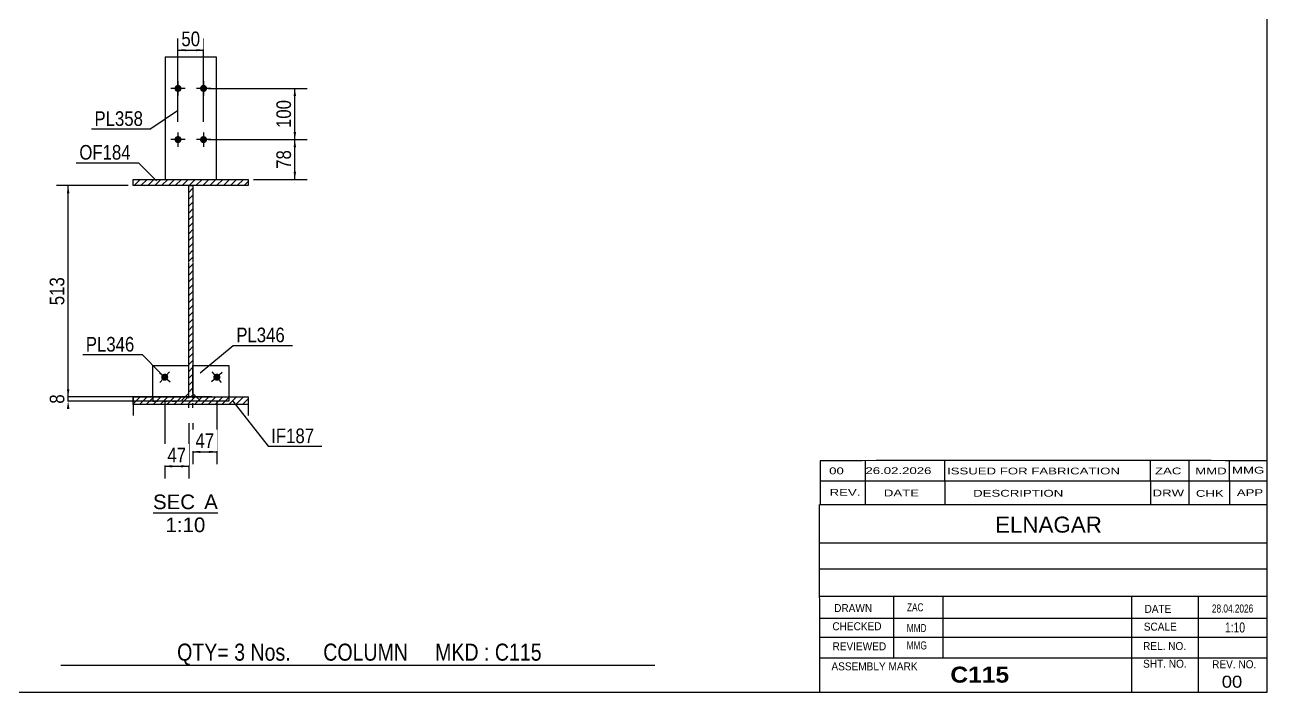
# Model space of a CAD drawing. Header units: millimetres. Extents: x -274 to 139, y -148 to 139.
# Drawn here: x -104.4 to 138.8, y -148 to -17.4 of the extents above; entities that cross this region are included whole.
import ezdxf

# ---------------------------------------------------------------- set-up
doc = ezdxf.new("R2010")
doc.units = ezdxf.units.MM
doc.linetypes.add('DXK_LINE_DOT1', pattern=[1.8814, 0.9407, -0.9407])
doc.styles.add('Arial', font='ARIAL.TTF', dxfattribs={"height": 0.2})
doc.styles.add('Arial Bold', font='ARIALBD.TTF', dxfattribs={"height": 0.2})
doc.styles.add('Arial Narrow', font='ARIALN.TTF', dxfattribs={"height": 0.2})

# ---------------------------------------------------------------- blocks, each defined once
blk = doc.blocks.new('Unknown-622306118-1210')
at = {"color": 5, "linetype": 'Continuous'}
for p, q in [((138.78, -147.96), (138.78, 139.04)), ((-271.22, -147.96), (138.78, -147.96))]:
    blk.add_line(p, q, dxfattribs=at)
blk = doc.blocks.new('Unknown-622306118-12 - 2311')
at = {"color": 1, "linetype": 'Continuous'}
blk.add_line((-79.31, -112.9), (-66.63, -112.9), dxfattribs=at)
at = {"color": 0, "linetype": 'Continuous'}
for points in [[(-71.09, -112.15), (-71.09, -109.15), (-79.31, -109.15), (-79.31, -112.15)], [(-66.63, -112.15), (-66.63, -109.15), (-69.29, -109.15), (-69.29, -112.15)], [(-69.08, -116.65), (-69.08, -113.65), (-76.86, -113.65), (-76.86, -116.65)]]:
    blk.add_wipeout(points, dxfattribs=at)
at = {"color": 136, "linetype": 'Continuous', "style": 'Arial'}
for s, height, p in [('SEC', 2.865, (-79.31, -112.15)), ('A', 2.87, (-69.29, -112.15)), ('1:10', 2.865, (-76.86, -116.65))]:
    blk.add_text(s, height=height, dxfattribs=at).set_placement(p)
blk = doc.blocks.new('Part-622306118-2331 - 2311')
at = {"linetype": 'Continuous'}
h = blk.add_hatch(dxfattribs=at)
h.set_pattern_fill('', scale=0.3, style=0, pattern_type=0)
h.set_pattern_definition([(45, (-83.1718, -47.6193), (-0.67352, 0.67352), [])])
h.paths.add_polyline_path([(-60.67, -47.62), (-83.17, -47.62), (-83.17, -48.82), (-60.67, -48.82)])
at = {"color": 2, "linetype": 'Continuous'}
for p, q in [((-83.17, -47.62), (-60.67, -47.62)), ((-83.17, -48.82), (-83.17, -47.62)), ((-60.67, -47.62), (-60.67, -48.82)), ((-60.67, -48.82), (-83.17, -48.82))]:
    blk.add_line(p, q, dxfattribs=at)
blk = doc.blocks.new('Part-622306118-2314 - 2311')
at = {"linetype": 'Continuous'}
h = blk.add_hatch(dxfattribs=at)
h.set_pattern_fill('', scale=0.3, style=0, pattern_type=0)
h.set_pattern_definition([(45, (-72.3218, -48.8193), (-0.67352, 0.67352), [])])
h.paths.add_polyline_path([(-71.52, -48.82), (-72.32, -48.82), (-72.32, -90.18), (-71.52, -90.18)])
at = {"color": 2, "linetype": 'Continuous'}
for p, q in [((-72.32, -48.82), (-71.52, -48.82)), ((-72.32, -63.82), (-72.32, -48.82)), ((-71.52, -48.82), (-71.52, -63.82)), ((-72.32, -90.18), (-72.32, -63.92)), ((-71.52, -63.92), (-71.52, -90.18)), ((-71.52, -90.18), (-72.32, -90.18))]:
    blk.add_line(p, q, dxfattribs=at)
at = {"color": 7, "linetype": 'DXK_LINE_DOT1'}
for p, q in [((-72.32, -92.33), (-72.32, -90.18)), ((-71.52, -92.33), (-71.52, -90.18))]:
    blk.add_line(p, q, dxfattribs=at)
blk = doc.blocks.new('Bolt-622306118-2321 - 2311')
at = {"linetype": 'Continuous'}
blk.add_hatch(color=3, dxfattribs=at).paths.add_polyline_path([(-76.55, -85.8, -1), (-77.49, -86.84, -1)])
at = {"color": 3, "linetype": 'Continuous'}
for p, q in [((-78.06, -85.38), (-75.98, -87.26)), ((-76.08, -85.28), (-77.96, -87.36))]:
    blk.add_line(p, q, dxfattribs=at)
blk = doc.blocks.new('Bolt-622306118-2324 - 2311')
at = {"linetype": 'Continuous'}
blk.add_hatch(color=3, dxfattribs=at).paths.add_polyline_path([(-66.35, -86.84, -1), (-67.29, -85.8, -1)])
at = {"color": 3, "linetype": 'Continuous'}
for p, q in [((-65.78, -85.38), (-67.86, -87.26)), ((-65.88, -87.36), (-67.76, -85.28))]:
    blk.add_line(p, q, dxfattribs=at)
blk = doc.blocks.new('Part-622306118-2336 - 2311')
at = {"linetype": 'Continuous'}
h = blk.add_hatch(dxfattribs=at)
h.set_pattern_fill('', scale=0.3, style=0, pattern_type=0)
h.set_pattern_definition([(45, (-83.1718, -90.1793), (-0.67352, 0.67352), [])])
h.paths.add_polyline_path([(-60.67, -90.18), (-83.17, -90.18), (-83.17, -91.68), (-60.67, -91.68)])
at = {"color": 7, "linetype": 'DXK_LINE_DOT1'}
for p, q in [((-83.17, -90.18), (-83.17, -91.68)), ((-60.67, -90.18), (-60.67, -91.68))]:
    blk.add_line(p, q, dxfattribs=at)
at = {"color": 2, "linetype": 'Continuous'}
for p, q in [((-83.17, -90.18), (-60.67, -90.18)), ((-83.17, -91.68), (-83.17, -90.18)), ((-83.17, -91.68), (-83.17, -93.84)), ((-60.67, -91.68), (-83.17, -91.68)), ((-60.67, -90.18), (-60.67, -91.68)), ((-60.67, -91.68), (-60.67, -93.84))]:
    blk.add_line(p, q, dxfattribs=at)
blk = doc.blocks.new('Part-622306118-2370 - 2311')
at = {"color": 2, "linetype": 'Continuous'}
for p, q in [((-71.49, -89.52), (-71.49, -84.02)), ((-71.49, -84.02), (-64.49, -84.02)), ((-64.49, -84.02), (-64.49, -90.18)), ((-71.49, -89.52), (-70.83, -90.18))]:
    blk.add_line(p, q, dxfattribs=at)
at = {"color": 7, "linetype": 'DXK_LINE_DOT1'}
for p, q in [((-70.83, -90.18), (-69.99, -91.02)), ((-64.49, -91.02), (-69.99, -91.02)), ((-64.49, -90.18), (-64.49, -91.02))]:
    blk.add_line(p, q, dxfattribs=at)
blk = doc.blocks.new('Part-622306118-2375 - 2311')
at = {"color": 2, "linetype": 'Continuous'}
for p, q in [((-79.35, -90.18), (-79.35, -84.02)), ((-79.35, -84.02), (-72.35, -84.02)), ((-72.35, -84.02), (-72.35, -89.52)), ((-72.35, -89.52), (-73.01, -90.18))]:
    blk.add_line(p, q, dxfattribs=at)
at = {"color": 7, "linetype": 'DXK_LINE_DOT1'}
for p, q in [((-79.35, -90.18), (-79.35, -91.02)), ((-79.35, -91.02), (-73.85, -91.02)), ((-73.01, -90.18), (-73.85, -91.02))]:
    blk.add_line(p, q, dxfattribs=at)
blk = doc.blocks.new('Part-622306118-2382 - 2311')
at = {"color": 2, "linetype": 'Continuous'}
for p, q in [((-76.92, -23.62), (-66.92, -23.62)), ((-76.92, -23.62), (-76.92, -47.62)), ((-66.92, -23.62), (-66.92, -47.62))]:
    blk.add_line(p, q, dxfattribs=at)
at = {"color": 7, "linetype": 'DXK_LINE_DOT1'}
blk.add_line((-76.92, -47.62), (-66.92, -47.62), dxfattribs=at)
blk = doc.blocks.new('Bolt-622306118-2383 - 2311')
at = {"linetype": 'Continuous'}
for points in [[(-73.72, -29.82, -1), (-75.12, -29.82, -1)], [(-68.72, -29.82, -1), (-70.12, -29.82, -1)], [(-73.72, -39.82, -1), (-75.12, -39.82, -1)], [(-68.72, -39.82, -1), (-70.12, -39.82, -1)]]:
    blk.add_hatch(color=3, dxfattribs=at).paths.add_polyline_path(points)
at = {"color": 3, "linetype": 'Continuous'}
for p, q in [((-74.42, -28.42), (-74.42, -31.22)), ((-69.42, -28.42), (-69.42, -31.22)), ((-73.02, -29.82), (-75.82, -29.82)), ((-68.02, -29.82), (-70.82, -29.82)), ((-74.42, -38.42), (-74.42, -41.22)), ((-69.42, -38.42), (-69.42, -41.22)), ((-73.02, -39.82), (-75.82, -39.82)), ((-68.02, -39.82), (-70.82, -39.82))]:
    blk.add_line(p, q, dxfattribs=at)
blk = doc.blocks.new('StraightDimension-622306118-2407 - 2311')
at = {"linetype": 'Continuous'}
for points in [[(-72.92, -22.55), (-74.42, -22.3), (-72.92, -22.05)], [(-70.92, -22.05), (-69.42, -22.3), (-70.92, -22.55)]]:
    blk.add_hatch(color=7, dxfattribs=at).paths.add_polyline_path(points)
at = {"color": 7, "linetype": 'Continuous'}
for p, q in [((-74.42, -36.32), (-74.42, -20.05)), ((-69.42, -36.32), (-69.42, -20.05)), ((-74.42, -22.3), (-69.42, -22.3))]:
    blk.add_line(p, q, dxfattribs=at)
at = {"color": 0}
blk.add_wipeout([(-69.49, -22.15), (-69.49, -17.95), (-74.35, -17.95), (-74.35, -22.15)], dxfattribs=at)
at = {"color": 3, "style": 'Arial Narrow'}
blk.add_text('50', height=2.863, dxfattribs=at).set_placement((-73.75, -21.55))
blk = doc.blocks.new('StraightDimension-622306118-2409 - 2311')
at = {"linetype": 'Continuous'}
for points in [[(-75.52, -104), (-77.02, -103.75), (-75.52, -103.5)], [(-73.82, -103.5), (-72.32, -103.75), (-73.82, -104)]]:
    blk.add_hatch(color=7, dxfattribs=at).paths.add_polyline_path(points)
at = {"color": 7, "linetype": 'Continuous'}
for p, q in [((-77.02, -91.17), (-77.02, -106.15)), ((-72.32, -95.29), (-72.32, -106.15)), ((-77.02, -103.75), (-72.32, -103.75))]:
    blk.add_line(p, q, dxfattribs=at)
at = {"color": 0}
blk.add_wipeout([(-72.24, -103.6), (-72.24, -99.4), (-77.1, -99.4), (-77.1, -103.6)], dxfattribs=at)
at = {"color": 3, "style": 'Arial Narrow'}
blk.add_text('47', height=2.863, dxfattribs=at).set_placement((-76.5, -103))
blk = doc.blocks.new('StraightDimension-622306118-2417 - 2311')
at = {"linetype": 'Continuous'}
for points in [[(-70.02, -101.17), (-71.52, -100.92), (-70.02, -100.67)], [(-68.32, -100.67), (-66.82, -100.92), (-68.32, -101.17)]]:
    blk.add_hatch(color=7, dxfattribs=at).paths.add_polyline_path(points)
at = {"color": 7, "linetype": 'Continuous'}
for p, q in [((-66.82, -91.17), (-66.82, -103.32)), ((-71.52, -95.29), (-71.52, -103.32)), ((-71.52, -100.92), (-66.82, -100.92))]:
    blk.add_line(p, q, dxfattribs=at)
at = {"color": 0}
blk.add_wipeout([(-66.74, -100.77), (-66.74, -96.57), (-71.6, -96.57), (-71.6, -100.77)], dxfattribs=at)
at = {"color": 3, "style": 'Arial Narrow'}
blk.add_text('47', height=2.863, dxfattribs=at).set_placement((-71, -100.17))
blk = doc.blocks.new('StraightDimension-622306118-2431 - 2311')
at = {"linetype": 'Continuous'}
for points in [[(-96.17, -50.32), (-95.92, -48.82), (-95.67, -50.32)], [(-95.67, -88.67), (-95.92, -90.17), (-96.17, -88.67)]]:
    blk.add_hatch(color=7, dxfattribs=at).paths.add_polyline_path(points)
at = {"color": 7, "linetype": 'Continuous'}
for p, q in [((-84.17, -48.82), (-98.17, -48.82)), ((-95.92, -90.17), (-95.92, -48.82)), ((-67.82, -90.17), (-98.17, -90.17))]:
    blk.add_line(p, q, dxfattribs=at)
at = {"color": 0}
blk.add_wipeout([(-96.07, -66.15), (-100.27, -66.15), (-100.27, -72.84), (-96.07, -72.84)], dxfattribs=at)
at = {"color": 3, "style": 'Arial Narrow'}
blk.add_text('513', height=2.863, rotation=90.0002, dxfattribs=at).set_placement((-96.67, -72.24))
blk = doc.blocks.new('StraightDimension-622306118-2440 - 2311')
at = {"linetype": 'Continuous'}
for points in [[(-95.67, -88.67), (-95.92, -90.17), (-96.17, -88.67)], [(-96.17, -92.52), (-95.92, -91.02), (-95.67, -92.52)]]:
    blk.add_hatch(color=7, dxfattribs=at).paths.add_polyline_path(points)
at = {"color": 7, "linetype": 'Continuous'}
for p, q in [((-67.82, -90.17), (-98.17, -90.17)), ((-65.49, -91.02), (-98.17, -91.02)), ((-95.92, -91.02), (-95.92, -90.17))]:
    blk.add_line(p, q, dxfattribs=at)
at = {"color": 0}
blk.add_wipeout([(-96.07, -89.08), (-100.27, -89.08), (-100.27, -92.11), (-96.07, -92.11)], dxfattribs=at)
at = {"color": 3, "style": 'Arial Narrow'}
blk.add_text('8', height=2.86, rotation=90.0002, dxfattribs=at).set_placement((-96.67, -91.51))
blk = doc.blocks.new('StraightDimension-622306118-5912 - 2311')
at = {"linetype": 'Continuous'}
for points in [[(-51.8, -31.32), (-51.55, -29.82), (-51.3, -31.32)], [(-51.3, -38.32), (-51.55, -39.82), (-51.8, -38.32)]]:
    blk.add_hatch(color=7, dxfattribs=at).paths.add_polyline_path(points)
at = {"color": 7, "linetype": 'Continuous'}
for p, q in [((-68.42, -29.82), (-49.15, -29.82)), ((-51.55, -39.82), (-51.55, -29.82)), ((-68.42, -39.82), (-49.15, -39.82))]:
    blk.add_line(p, q, dxfattribs=at)
at = {"color": 0}
blk.add_wipeout([(-51.7, -31.48), (-55.9, -31.48), (-55.9, -38.16), (-51.7, -38.16)], dxfattribs=at)
at = {"color": 3, "style": 'Arial Narrow'}
blk.add_text('100', height=2.863, rotation=90.0002, dxfattribs=at).set_placement((-52.3, -37.56))
blk = doc.blocks.new('StraightDimension-622306118-5913 - 2311')
at = {"linetype": 'Continuous'}
for points in [[(-51.8, -41.32), (-51.55, -39.82), (-51.3, -41.32)], [(-51.3, -46.12), (-51.55, -47.62), (-51.8, -46.12)]]:
    blk.add_hatch(color=7, dxfattribs=at).paths.add_polyline_path(points)
at = {"color": 7, "linetype": 'Continuous'}
for p, q in [((-68.42, -39.82), (-49.15, -39.82)), ((-51.55, -47.62), (-51.55, -39.82)), ((-59.67, -47.62), (-49.15, -47.62))]:
    blk.add_line(p, q, dxfattribs=at)
at = {"color": 0}
blk.add_wipeout([(-51.7, -41.29), (-55.9, -41.29), (-55.9, -46.15), (-51.7, -46.15)], dxfattribs=at)
at = {"color": 3, "style": 'Arial Narrow'}
blk.add_text('78', height=2.863, rotation=90.0002, dxfattribs=at).set_placement((-52.3, -45.55))
blk = doc.blocks.new('CBS_REVISION-622306118-6732')
at = {"color": 7, "linetype": 'Continuous'}
for p, q in [((51.27, -102.68), (51.27, -106.58)), ((60.08, -102.67), (60.07, -106.58)), ((75.67, -106.58), (75.67, -102.65)), ((115.93, -106.57), (115.94, -102.65)), ((123.49, -106.58), (123.49, -102.66)), ((131.42, -106.58), (131.41, -102.67)), ((51.27, -106.58), (138.77, -106.58)), ((51.27, -106.58), (51.27, -111.21)), ((60.07, -106.58), (60.07, -111.21)), ((75.66, -106.58), (75.66, -111.15)), ((115.92, -106.58), (115.92, -111.21)), ((123.46, -106.58), (123.46, -111.21)), ((131.41, -106.58), (131.41, -111.21)), ((51.27, -111.21), (138.77, -111.21))]:
    blk.add_line(p, q, dxfattribs=at)
blk.add_arc((95.03, -28075.95), 27973.31, 89.910387, 90.089622, dxfattribs=at)
at = {"color": 7, "style": 'Arial Narrow', "width": 1.7}
for s, height, p in [('00', 1.326, (53.04, -105.32)), ('26.02.2026', 1.326, (60.14, -105.28)), ('ISSUED FOR FABRICATION', 1.3257, (76.12, -105.35)), ('ZAC', 1.326, (116.83, -105.33)), ('MMD', 1.326, (124.69, -105.34))]:
    blk.add_text(s, height=height, dxfattribs=at).set_placement(p)
at = {"color": 7, "linetype": 'Continuous', "style": 'Arial Narrow', "width": 1.7}
for s, height, p in [('MMG', 1.326, (131.9, -105.19)), ('REV.', 1.326, (53.13, -109.53)), ('DATE', 1.326, (63.75, -109.65)), ('DESCRIPTION', 1.3257, (81.23, -109.7)), ('DRW', 1.326, (116.35, -109.64)), ('CHK', 1.326, (124.83, -109.73)), ('APP', 1.326, (132.84, -109.58))]:
    blk.add_text(s, height=height, dxfattribs=at).set_placement(p)
blk = doc.blocks.new('CBS_CALLOFF-622306118-6730')
at = {"color": 7, "linetype": 'Continuous'}
blk.add_line((-97.34, -142.69), (18.89, -142.71), dxfattribs=at)
at = {"color": 3, "linetype": 'Continuous', "style": 'Arial Narrow'}
blk.add_text('QTY= 3 Nos.      COLUMN     MKD : C115', height=3.3405, dxfattribs=at).set_placement((-74.59, -141.8))
blk = doc.blocks.new('CBS_NAME_BLOG-622306118-6731')
at = {"color": 7, "linetype": 'Continuous'}
for p, q in [((51.19, -147.92), (51.18, -111.21)), ((51.19, -111.21), (138.7, -111.21)), ((51.19, -118.74), (138.71, -118.74)), ((51.26, -123.8), (138.78, -123.8)), ((51.19, -129.17), (138.7, -129.17)), ((65.71, -141.28), (65.71, -129.18)), ((75.39, -141.25), (75.39, -129.18)), ((112.31, -147.92), (112.31, -129.19)), ((125.36, -147.92), (125.36, -129.17)), ((51.19, -133.47), (138.78, -133.45)), ((51.19, -137.22), (138.7, -137.22)), ((51.19, -141.26), (138.7, -141.26)), ((51.19, -147.96), (138.78, -147.96))]:
    blk.add_line(p, q, dxfattribs=at)
at = {"color": 3, "linetype": 'Continuous', "style": 'Arial'}
blk.add_text('ELNAGAR', height=3.133, dxfattribs=at).set_placement((85.51, -116.74))
at = {"color": 3, "linetype": 'Continuous'}
for s, height, style, width, p in [('DRAWN', 1.566, 'Arial', 0.9, (54.02, -132.28)), ('ZAC', 1.565, 'Arial Narrow', 0.9, (68.28, -132.14)), ('DATE', 1.566, 'Arial', 0.9, (114.78, -132.44)), ('28.04.2026', 1.565, 'Arial Narrow', 0.9, (127.97, -132.38)), ('CHECKED', 1.566, 'Arial', 0.9, (53.67, -135.85)), ('MMD', 1.565, 'Arial Narrow', 0.9, (68.24, -136.2)), ('SCALE', 1.566, 'Arial', 0.9, (114.63, -135.92)), ('1:10', 1.957, 'Arial Narrow', 0.9, (130.52, -136.28)), ('REVIEWED', 1.566, 'Arial', 0.9, (53.7, -139.77)), ('MMG', 1.565, 'Arial Narrow', 0.9, (68.22, -139.6)), ('REL. NO.', 1.566, 'Arial', 0.9, (114.49, -139.72)), ('ASSEMBLY MARK', 1.5663, 'Arial', 0.9, (53.49, -143.7)), ('C115', 3.131, 'Arial Bold', 1.1, (76.77, -146.1)), ('SHT. NO.', 1.566, 'Arial', 0.9, (114.49, -143.18)), ('REV. NO.', 1.566, 'Arial', 0.9, (128.01, -143.28))]:
    blk.add_text(s, height=height, dxfattribs=dict(at, style=style, width=width)).set_placement(p)
at = {"color": 3, "style": 'Arial', "width": 1.1}
blk.add_text('00', height=2.349, dxfattribs=at).set_placement((129.89, -147.09))
blk = doc.blocks.new('Mark-622306118-2378 - 2311')
at = {"color": 7, "linetype": 'Continuous'}
blk.add_line((-74.53, -34.2), (-79.76, -37.75), dxfattribs=at)
at = {"color": 0}
blk.add_wipeout([(-81.26, -37.15), (-81.26, -34.15), (-90.77, -34.15), (-90.77, -37.15)], dxfattribs=at)
blk.add_wipeout([(-81.26, -37.15), (-81.26, -34.15), (-90.77, -34.15), (-90.77, -37.15)], dxfattribs=at)
at = {"color": 7, "linetype": 'Continuous'}
blk.add_line((-91.37, -37.75), (-79.76, -37.75), dxfattribs=at)
at = {"color": 3, "style": 'Arial Narrow'}
blk.add_text('PL358', height=2.863, dxfattribs=at).set_placement((-90.77, -37.15))
blk = doc.blocks.new('Mark-622306118-2332 - 2311')
at = {"color": 0}
blk.add_wipeout([(-47.77, -99.23), (-47.77, -96.23), (-56.17, -96.23), (-56.17, -99.23)], dxfattribs=at)
blk.add_wipeout([(-47.77, -99.23), (-47.77, -96.23), (-56.17, -96.23), (-56.17, -99.23)], dxfattribs=at)
at = {"color": 7, "linetype": 'Continuous'}
for p, q in [((-63.67, -91.03), (-56.77, -99.83)), ((-56.77, -99.83), (-46.27, -99.83))]:
    blk.add_line(p, q, dxfattribs=at)
at = {"color": 3, "style": 'Arial Narrow'}
blk.add_text('IF187', height=2.863, dxfattribs=at).set_placement((-56.17, -99.23))
blk = doc.blocks.new('Mark-622306118-2327 - 2311')
at = {"color": 7, "linetype": 'Continuous'}
blk.add_line((-78.64, -47.89), (-82.18, -44.35), dxfattribs=at)
at = {"color": 0}
blk.add_wipeout([(-83.68, -43.75), (-83.68, -40.75), (-93.73, -40.75), (-93.73, -43.75)], dxfattribs=at)
blk.add_wipeout([(-83.68, -43.75), (-83.68, -40.75), (-93.73, -40.75), (-93.73, -43.75)], dxfattribs=at)
at = {"color": 7, "linetype": 'Continuous'}
blk.add_line((-94.33, -44.35), (-82.18, -44.35), dxfattribs=at)
at = {"color": 3, "style": 'Arial Narrow'}
blk.add_text('OF184', height=2.863, dxfattribs=at).set_placement((-93.73, -43.75))
blk = doc.blocks.new('Mark-622306118-2366 - 2311')
at = {"color": 0}
blk.add_wipeout([(-53.5, -79.49), (-53.5, -76.49), (-63.01, -76.49), (-63.01, -79.49)], dxfattribs=at)
blk.add_wipeout([(-53.5, -79.49), (-53.5, -76.49), (-63.01, -76.49), (-63.01, -79.49)], dxfattribs=at)
at = {"color": 7, "linetype": 'Continuous'}
for p, q in [((-70.06, -85.45), (-63.61, -80.09)), ((-63.61, -80.09), (-52, -80.09))]:
    blk.add_line(p, q, dxfattribs=at)
at = {"color": 3, "style": 'Arial Narrow'}
blk.add_text('PL346', height=2.863, dxfattribs=at).set_placement((-63.01, -79.49))
blk = doc.blocks.new('Mark-622306118-2371 - 2311')
at = {"color": 7, "linetype": 'Continuous'}
blk.add_line((-77.92, -85.45), (-81.46, -81.91), dxfattribs=at)
at = {"color": 0}
blk.add_wipeout([(-82.96, -81.31), (-82.96, -78.31), (-92.46, -78.31), (-92.46, -81.31)], dxfattribs=at)
blk.add_wipeout([(-82.96, -81.31), (-82.96, -78.31), (-92.46, -78.31), (-92.46, -81.31)], dxfattribs=at)
at = {"color": 7, "linetype": 'Continuous'}
blk.add_line((-93.06, -81.91), (-81.46, -81.91), dxfattribs=at)
at = {"color": 3, "style": 'Arial Narrow'}
blk.add_text('PL346', height=2.863, dxfattribs=at).set_placement((-92.46, -81.31))

msp = doc.modelspace()

# ---------------------------------------------------------------- block references
for name in ['Unknown-622306118-1210', 'Part-622306118-2382 - 2311', 'Bolt-622306118-2383 - 2311', 'Part-622306118-2331 - 2311', 'Part-622306118-2314 - 2311', 'Part-622306118-2375 - 2311', 'Part-622306118-2370 - 2311', 'Bolt-622306118-2321 - 2311', 'Bolt-622306118-2324 - 2311', 'Part-622306118-2336 - 2311', 'CBS_REVISION-622306118-6732', 'CBS_NAME_BLOG-622306118-6731', 'CBS_CALLOFF-622306118-6730']:
    msp.add_blockref(name, (0, 0))

# ---------------------------------------------------------------- next in the draw order: block references
for name in ['StraightDimension-622306118-2407 - 2311', 'StraightDimension-622306118-2409 - 2311', 'Mark-622306118-2332 - 2311', 'Unknown-622306118-12 - 2311']:
    msp.add_blockref(name, (0, 0))

# ---------------------------------------------------------------- next in the draw order: block references
for name in ['StraightDimension-622306118-5912 - 2311', 'Mark-622306118-2378 - 2311', 'StraightDimension-622306118-2417 - 2311']:
    msp.add_blockref(name, (0, 0))

# ---------------------------------------------------------------- next in the draw order: block references
msp.add_blockref('StraightDimension-622306118-2431 - 2311', (0, 0))

# ---------------------------------------------------------------- next in the draw order: block references
for name in ['Mark-622306118-2327 - 2311', 'StraightDimension-622306118-5913 - 2311', 'Mark-622306118-2366 - 2311', 'Mark-622306118-2371 - 2311', 'StraightDimension-622306118-2440 - 2311']:
    msp.add_blockref(name, (0, 0))

doc.saveas('drawing.dxf')
